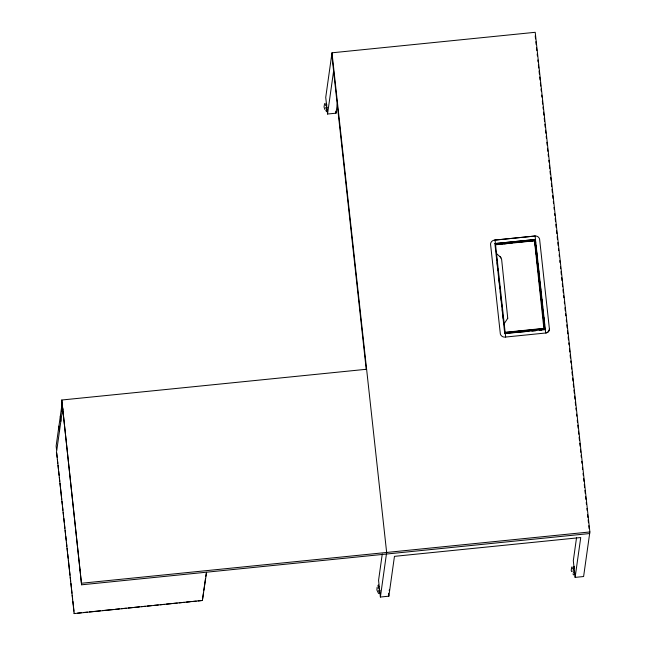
<?xml version="1.0" encoding="UTF-8"?>
<svg xmlns="http://www.w3.org/2000/svg" width="646" height="646" viewBox="0 0 646 646"><rect width="100%" height="100%" fill="white"/><g stroke="black" fill="none" stroke-linecap="round" stroke-linejoin="round"><path stroke-width="0.97" d="M56.372 452.394L56.573 451.95M62.404 409.491L62.832 408.958M377.119 587.279L376.876 589.943L378.564 593.537M504.211 323.678L507.756 318.26M507.748 318.308L501.627 259.393L500.133 256.704L501.151 257.948M366.613 369.254L61.782 400.011L81.598 584.8L589.645 533.539L589.427 531.529M58.923 426.142L56.129 446.039L56.678 451.029L59.472 431.14L58.947 425.997L61.693 406.455M62.274 411.203C62.88 401.836 62.186 419.004 61.887 407.674M59.497 430.987L62.234 411.454L61.798 407.456M201.972 600.505L74.137 613.595L56.582 452.127M80.459 569.99L79.991 570.321L80.467 569.942M73.999 613.191L74.653 613.353M81.598 584.8L61.782 400.011M202.569 599.262L203.555 592.277M203.837 590.283L205.517 578.307M205.799 576.313L206.219 573.325M206.591 572.299L202.368 600.489M576.523 537.827L573.309 560.728L575.126 577.387L583.604 576.531L589.871 531.957L535.219 32.3L331.996 52.802L325.729 97.384L327.554 114.035L336.025 113.179L337.559 102.23M327.554 114.035L333.594 71.044M382.27 553.993L378.564 580.383L380.389 597.033L388.852 596.185L394.456 556.351L580.73 537.553L575.126 577.387M380.389 597.033L386.647 552.459L331.996 52.802M494.513 240.167L535.098 236.016A4.183 4.11 8 0 1 539.588 239.077L549.423 329.113A4.183 4.11 8 0 1 545.692 333.005L505.115 337.099A4.498 4.417 8 0 1 500.359 334.063L490.532 244.026A4.498 4.417 8 0 1 494.521 240.11L535.098 236.016M494.901 243.582L535.477 239.488L494.901 243.582L504.736 333.619L545.313 329.525M549.423 329.113L549.431 329.048A4.183 4.11 8 0 1 545.7 332.948L535.09 236.073M499.511 244.099L495.482 244.374L534.444 240.336L544.021 329.88L544.118 328.782M496.508 253.361L496.661 253.854M528.921 331.309L506.036 333.15L505.18 333.053L505.148 332.27M534.323 241.208L534.484 240.619M534.347 241.434L534.468 240.57L527.475 241.273M534.533 240.982L535.098 240.99L544.618 328.426L544.085 328.2M535.098 241.564L534.864 241.015L544.618 328.426M79.991 570.321L80.54 570.701M325.382 105.508L326.028 103.344M326.852 104.636L326.343 106.34L327.215 107.906M378.209 588.506L378.855 586.342M379.428 588.49L379.178 589.338L380.042 590.904M389.175 590.549L389.506 589.467M572.542 568.9L573.188 566.736M574.52 566.332L573.503 569.732L574.803 572.081M324.591 103.57L324.042 106.945L324.857 109.505M571.75 566.962L571.201 570.337L571.613 571.621M377.749 586.092L378.378 584.913M61.669 404.549L62.032 411.227M530.883 241.338L531.989 241.023L529.841 241.305M539.523 329.807L541.663 329.468M541.687 329.702L539.531 329.92M62.872 409.104L62.614 409.217M501.514 243.897L506.504 243.389M508.507 243.187L512.496 242.783M514.499 242.581L519.489 242.08M521.483 241.879L525.481 241.475M534.525 240.796L495.563 244.769L495.49 244.269M505.14 332.319L544.093 328.338M505.172 332.714L508.168 332.407M511.164 332.109L515.153 331.705M517.155 331.503L519.15 331.301M61.58 405.115L61.79 404.517M81.824 583.217L589.871 531.957M77.512 613.119L81.501 612.715M83.496 612.513L87.485 612.109M89.479 611.907L100.445 610.801M102.439 610.599L113.413 609.493M115.408 609.291L119.389 608.887M121.383 608.685L126.374 608.185M128.368 607.983L132.357 607.579M134.352 607.377L139.334 606.877M141.329 606.675L145.318 606.271M147.312 606.069L151.301 605.673M154.297 605.367L158.286 604.963M160.273 604.769L164.262 604.365M166.256 604.163L171.247 603.655M173.241 603.461L177.23 603.057M179.225 602.855L184.207 602.347M186.201 602.153L190.19 601.749M192.185 601.547L196.174 601.143M198.169 600.942L202.101 600.522M499.326 244.228L495.482 244.374M504.3 243.833L506.286 243.671M507.005 332.835L510.986 332.512M514.967 332.197L516.953 332.036M531.908 331.067L535.881 330.744M539.862 330.429L541.857 330.267M530.964 241.168L532.013 241.257M575.521 574.278L574.415 573.955L572.768 570.975M534.767 240.974L535.623 248.557M500.133 256.745L496.669 253.813M325.729 110.539L326.61 111.572M572.889 573.931L573.769 574.964M325.608 107.583L327.256 110.563M378.435 590.581L380.09 593.561M535.211 35.837L535.542 38.897M535.849 41.715L536.172 44.655M536.495 47.594L536.818 50.533M537.189 53.949L537.407 55.952M537.852 59.965L538.07 61.976M538.401 64.988L538.724 67.992M539.055 71.003L539.386 74.015M539.717 77.027L540.04 80.031M540.371 83.043L540.702 86.055M541.033 89.067L541.251 91.07M541.687 95.083L541.913 97.094M542.349 101.107L542.68 104.111M543.003 107.123L543.229 109.134M543.552 112.138L543.884 115.149M544.215 118.161L544.546 121.173M544.869 124.177L545.2 127.189M545.531 130.201L545.862 133.213M546.193 136.217L546.411 138.228M546.847 142.241L547.178 145.253M547.509 148.257L547.832 151.269M548.163 154.281L548.381 156.284M548.825 160.297L549.043 162.308M549.375 165.319L549.698 168.323M550.029 171.335L550.36 174.347M550.691 177.359L551.022 180.363M551.345 183.375L551.676 186.387M552.007 189.399L552.338 192.403M552.661 195.415L552.992 198.427M553.323 201.439L553.541 203.442M553.985 207.455L554.203 209.465M554.639 213.479L554.857 215.481M555.189 218.493L555.52 221.505M555.851 224.509L556.174 227.521M556.505 230.533L556.836 233.545M557.167 236.549L557.49 239.561M557.821 242.573L558.152 245.585M558.483 248.589L558.701 250.6M559.137 254.613L559.355 256.615M559.799 260.629L560.017 262.639M560.453 266.653L560.68 268.655M561.003 271.667L561.334 274.679M561.665 277.691L561.996 280.695M562.319 283.707L562.65 286.719M562.981 289.731L563.312 292.735M563.635 295.747L563.861 297.758M564.297 301.771L564.515 303.773M564.959 307.787L565.282 310.799M565.613 313.811L565.831 315.813M566.276 319.827L566.494 321.837M566.825 324.841L567.148 327.853M567.479 330.865L567.81 333.877M568.141 336.881L568.464 339.893M568.795 342.905L569.013 344.907M569.457 348.921L569.788 351.933M570.111 354.945L570.442 357.957M570.773 360.961L570.991 362.971M571.427 366.985L571.653 368.987M571.976 371.999L572.308 375.011M572.639 378.023L572.97 381.027M573.293 384.039L573.624 387.051M573.955 390.063L574.286 393.067M574.617 396.079L574.94 399.091M575.271 402.103L575.602 405.107M575.933 408.119L576.151 410.129M576.587 414.143L576.805 416.145M577.249 420.158L577.467 422.169M577.799 425.173L578.122 428.185M578.453 431.197L578.784 434.209M579.115 437.213L579.446 440.225M579.769 443.237L580.1 446.249M580.431 449.261L580.762 452.265M581.085 455.277L581.311 457.287M581.747 461.301L581.965 463.303M582.401 467.316L582.627 469.327M583.063 473.34L583.281 475.343M583.613 478.355L583.944 481.367M584.275 484.371L584.598 487.383M584.929 490.395L585.26 493.407M585.591 496.411L585.914 499.423M586.245 502.435L586.463 504.437M586.907 508.45L587.125 510.461M587.561 514.474L587.892 517.486M588.151 519.82L588.466 522.759M588.789 525.699L589.112 528.638M535.437 240.99L535.655 242.993M535.978 245.997L536.196 247.999M536.64 252.005L536.858 253.999M537.294 258.004L537.512 260.007M537.948 264.012L538.175 266.015M538.611 270.02L538.829 272.023M539.927 282.036L540.145 284.038M540.581 288.043L540.799 290.046M541.784 299.058L542.002 301.06M542.446 305.065L542.664 307.068M543.1 311.073L543.318 313.076M543.754 317.081L543.972 319.084M544.417 323.089L544.635 325.091M535.082 239.65L544.925 329.589M535.849 250.034L536.277 254.524M536.503 256.058L536.931 260.5M537.165 262.074L537.601 266.087M537.819 268.09L538.263 272.103M538.481 274.106L538.78 277.417M539.135 280.13L540.742 295.335M541.001 297.176L541.396 301.311M541.663 303.2L542.051 307.278M542.317 309.216L542.705 313.253M542.979 315.232L543.415 319.245M543.569 321.215L544.077 325.261M495.054 240.11L505.657 337.042M496.475 256.68L496.798 259.676M497.129 262.68L497.452 265.676M497.783 268.671L498.001 270.674M498.437 274.671L498.655 276.666M498.987 279.661L499.318 282.665M499.641 285.661L499.972 288.657M500.295 291.653L500.626 294.657M500.957 297.653L501.28 300.648M501.611 303.644L501.934 306.648M502.265 309.644L502.596 312.64M502.919 315.644L503.25 318.639M503.581 321.635L503.799 323.638M331.778 54.385L366.234 369.431M335.807 111.225L336.025 113.179M388.529 593.246L388.852 596.185M61.919 402.708L62.315 406.431M60.328 416.185L60.861 421.265M56.719 453.371L57.155 457.36M57.373 459.363L57.809 463.36M58.027 465.354L58.463 469.351M58.681 471.346L59.117 475.343M59.343 477.346L59.779 481.335M59.997 483.337L61.741 499.318M61.959 501.32L62.291 504.316M62.509 506.311L62.945 510.308M63.163 512.302L63.599 516.299M63.817 518.302L64.253 522.299M64.471 524.294L64.915 528.291M65.133 530.285L65.569 534.282M65.787 536.277L66.223 540.274M66.441 542.277L66.877 546.274M67.095 548.268L67.531 552.265M67.749 554.26L68.193 558.257M68.411 560.26L69.388 569.247M69.606 571.242L70.051 575.239M70.269 577.241L70.705 581.23M70.923 583.233L71.359 587.23M71.577 589.225L72.013 593.222M72.231 595.216L72.667 599.213M72.885 601.216L73.329 605.205M73.547 607.208L73.983 611.205M544.118 328.636L505.164 332.569"/></g></svg>
